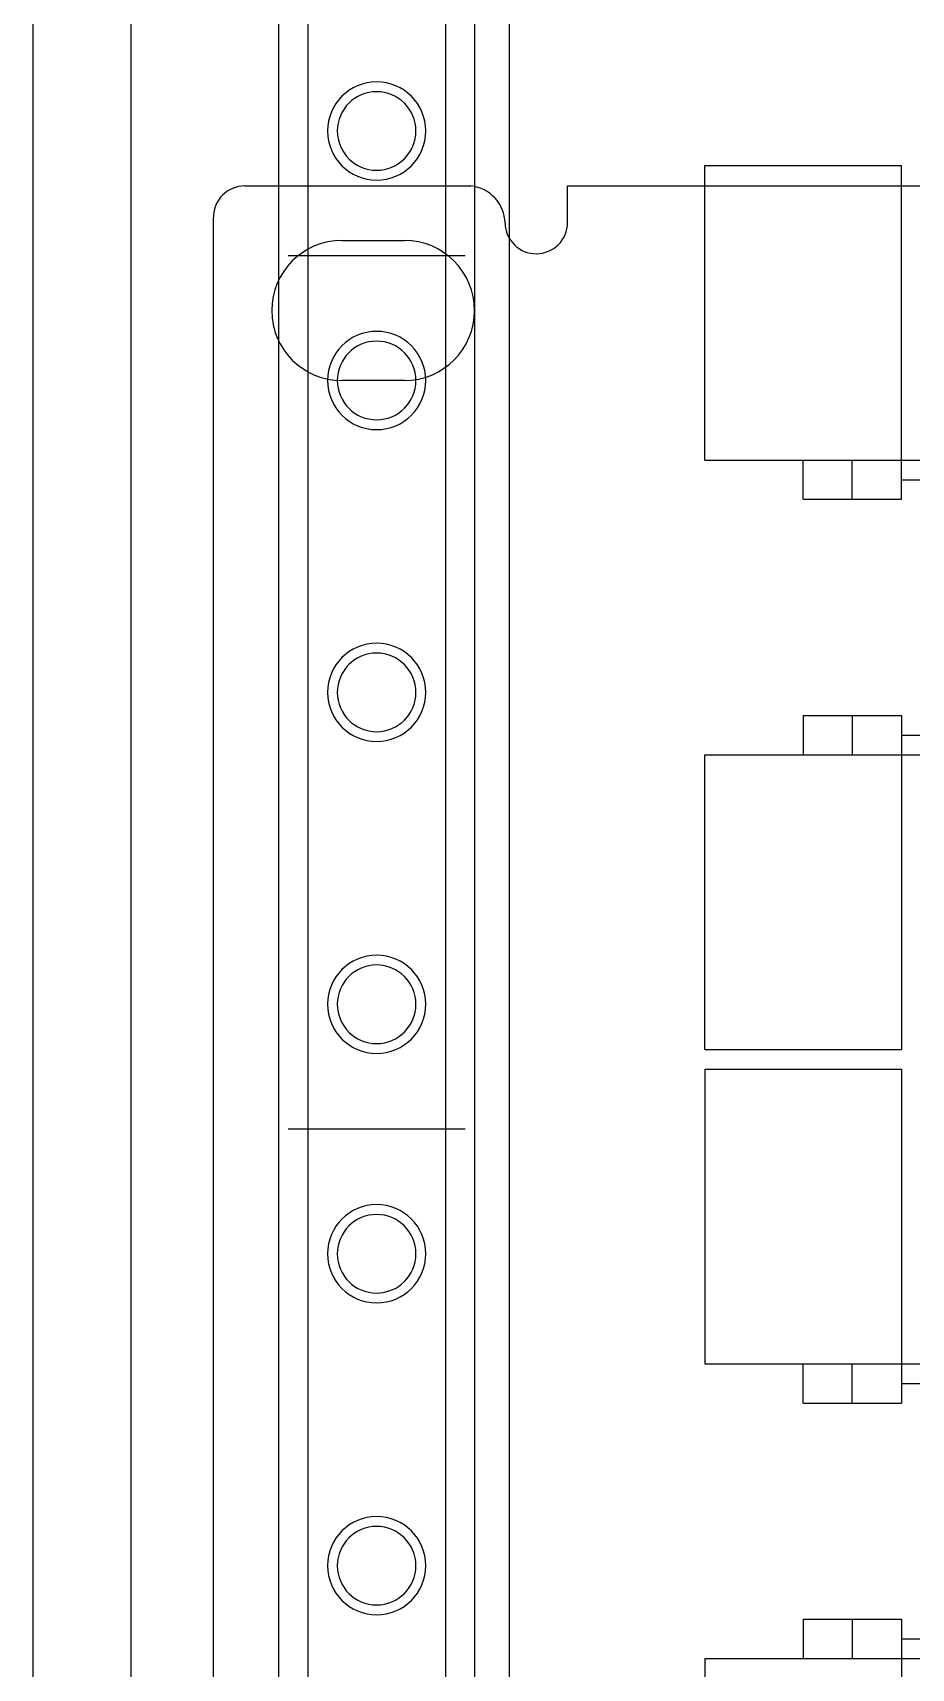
# Model space of a CAD drawing. Header units: millimetres. Extents: x -1589 to 88627, y 12943 to 76663.
# Drawn here: x 38092 to 38539, y 58460 to 59293 of the extents above; entities that cross this region are included whole.
import ezdxf

# ---------------------------------------------------------------- set-up
doc = ezdxf.new("R2010")
doc.units = ezdxf.units.MM
doc.header["$LTSCALE"] = 200
doc.layers.add('form$0$SHEET$0$AA-BORD-FORM', color=7, linetype='Continuous')
doc.layers.add('Slim-nut', color=57, linetype='Continuous')

# ---------------------------------------------------------------- blocks, each defined once
blk = doc.blocks.new('A$C1B484D96')
at = {"layer": 'Slim-nut'}
for p, q in [((0, 1), (0, 399.05)), ((10, 399.05), (10, 1)), ((0.5, 177.8), (9.5, 177.8)), ((0.5, 133.35), (9.5, 133.35))]:
    blk.add_line(p, q, dxfattribs=at)
for centre, radius in [((5, 184.15), 2.5), ((5, 184.15), 2), ((5, 171.45), 2.5), ((5, 171.45), 2), ((5, 155.575), 2.5), ((5, 155.575), 2), ((5, 139.7), 2.5), ((5, 139.7), 2), ((5, 127), 2.5), ((5, 127), 2), ((5, 111.125), 2.5), ((5, 111.125), 2)]:
    blk.add_circle(centre, radius, dxfattribs=at)
blk = doc.blocks.new('rack2000-1')
at = {"color": 8, "linetype": 'Continuous'}
for p, q in [((-250, -121.917), (-250, -2010.967)), ((-245, -140.917), (-245, -1941.967)), ((-236, -140.917), (-236, -1941.967)), ((-229, -140.917), (-229, -1941.967)), ((-225.75, -140.917), (-225.75, -1941.967))]:
    blk.add_line(p, q, dxfattribs=at)
at = {"layer": 'Slim-nut', "color": 8, "linetype": 'Continuous', "xscale": -1}
blk.add_blockref('A$C1B484D96', (-227.5, -1141.867), dxfattribs=at)

msp = doc.modelspace()

# ---------------------------------------------------------------- linework, layer by layer
at = {"color": 7}
for p, q in [((38433.75, 59075.34), (38433.75, 59225.34)), ((38433.75, 59225.34), (38533.75, 59225.34)), ((38533.75, 59055.34), (38533.75, 59225.34)), ((38199.55, 59214.85), (38314.67, 59214.85)), ((38363.84, 59196.27), (38363.84, 59214.85)), ((38363.84, 59214.85), (42819.47, 59214.85)), ((38183.63, 58341.76), (38183.63, 59198.93)), ((38248.98, 59187.1, 27.95), (38280.82, 59187.1, 27.95)), ((38280.82, 59115.79, 27.95), (38248.98, 59115.79, 27.95)), ((38433.75, 59075.34), (40593.73, 59075.34)), ((38483.75, 59055.34), (38483.75, 59075.34)), ((38508.75, 59055.34), (38508.75, 59075.34)), ((38533.75, 59065.34), (38693.75, 59065.34)), ((38483.75, 59055.34), (38533.75, 59055.34)), ((38483.75, 58945.35), (38533.75, 58945.35)), ((38483.75, 58945.35), (38483.75, 58925.35)), ((38508.75, 58945.35), (38508.75, 58925.35)), ((38533.75, 58945.35), (38533.75, 58775.35)), ((38533.75, 58935.35), (38693.75, 58935.35)), ((38433.75, 58775.35), (38433.75, 58925.35)), ((38433.75, 58925.35), (40593.73, 58925.35)), ((38433.75, 58775.35), (38533.75, 58775.35)), ((38433.75, 58765.35), (38533.75, 58765.35)), ((38433.75, 58765.35), (38433.75, 58615.35)), ((38533.75, 58765.35), (38533.75, 58595.35)), ((38433.75, 58615.35), (40593.73, 58615.35)), ((38483.75, 58595.35), (38483.75, 58615.35)), ((38508.75, 58595.35), (38508.75, 58615.35)), ((38533.75, 58605.35), (38693.75, 58605.35)), ((38483.75, 58595.35), (38533.75, 58595.35)), ((38483.75, 58485.35), (38533.75, 58485.35)), ((38483.75, 58485.35), (38483.75, 58465.35)), ((38508.75, 58485.35), (38508.75, 58465.35)), ((38533.75, 58485.35), (38533.75, 58315.35)), ((38533.75, 58475.35), (38693.75, 58475.35)), ((38433.75, 58465.35), (40593.73, 58465.35)), ((38433.75, 58465.35), (38433.75, 58315.35))]:
    msp.add_line(p, q, dxfattribs=at)
for centre, major_axis, start_param, end_param in [((38199.55, 59198.93), (-11.26, 11.26), -0.785398, 0.785398), ((38312.63, 59195.57), (13.71, 13.71), 5.517788, 6.962821), ((38347.93, 59196.27), (11.26, 11.26), 2.376196, 3.926991), ((38347.93, 59196.27), (11.26, 11.26), 3.926991, 5.497787), ((38248.98, 59151.45, 27.95), (-25.21, 25.21), -0.785398, 2.356194), ((38280.82, 59151.45, 27.95), (25.21, 25.21), 3.926991, 7.068583)]:
    msp.add_ellipse(centre, major_axis=major_axis, ratio=1, start_param=start_param, end_param=end_param, dxfattribs=at)

# ---------------------------------------------------------------- block references
at = {"layer": 'form$0$SHEET$0$AA-BORD-FORM', "xscale": 10, "yscale": 10, "zscale": 10}
msp.add_blockref('rack2000-1', (40591.66, 68820), dxfattribs=at)

doc.saveas('drawing.dxf')
